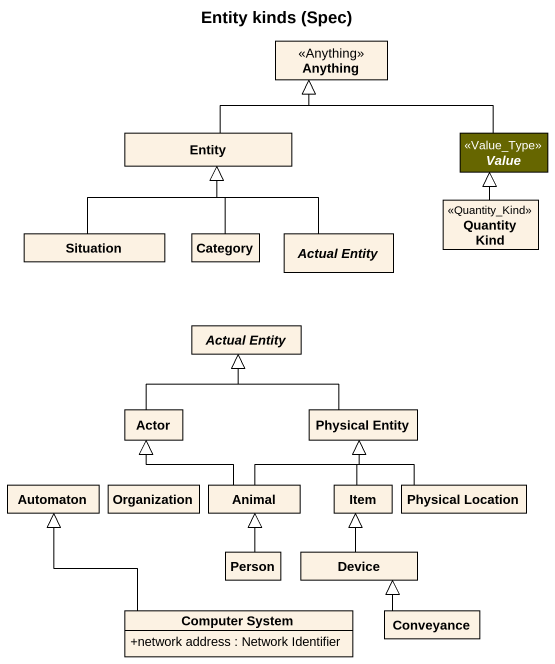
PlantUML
@startuml
title Entity kinds (Spec)
hide circle
hide empty members
skinparam classAttributeIconSize 0
class Anything <<Anything>>
class "Entity" as Entity_
abstract class Value <<Value_Type>> #666600
class Situation
class Category
abstract class "Actual Entity" as Actual_Entity
class "Quantity Kind" as Quantity_Kind <<Quantity_Kind>>
abstract class "Actual Entity" as Actual_Entity_2
class "Actor" as Actor_
class "Physical Entity" as Physical_Entity
class Automaton
class Organization
class Animal
class Item
class "Physical Location" as Physical_Location
class "Person" as Person_
class Device
class "Computer System" as Computer_System {
  +network address : Network Identifier
}
class Conveyance
Entity_ -up-|> Anything
Value -left-|> Anything
Situation -up-|> Entity_
Category -up-|> Entity_
Actual_Entity -up-|> Entity_
Quantity_Kind -up-|> Value
Actor_ -up-|> Actual_Entity_2
Physical_Entity -up-|> Actual_Entity_2
Animal -up-|> Actor_
Animal -up-|> Physical_Entity
Item -up-|> Physical_Entity
Physical_Location -up-|> Physical_Entity
Person_ -up-|> Animal
Device -up-|> Item
Computer_System -up-|> Automaton
Conveyance -up-|> Device
@enduml
